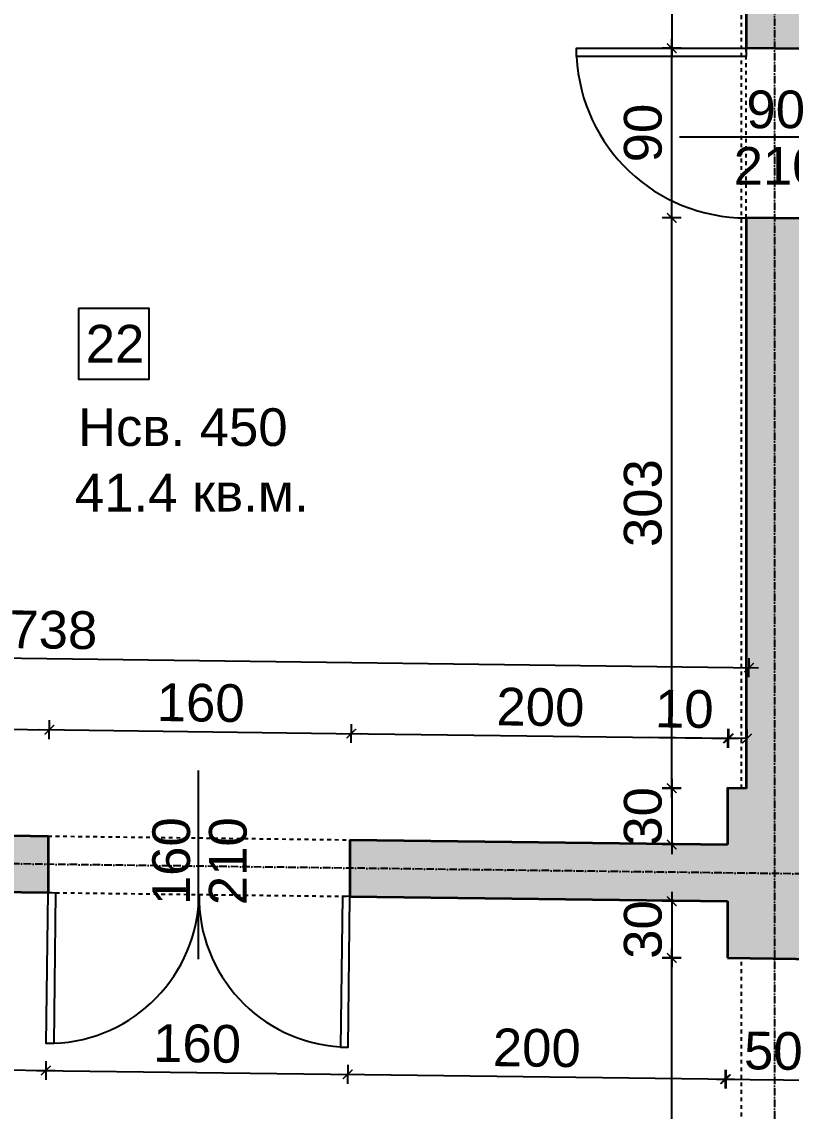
# Model space of a CAD drawing. Header units: inches. Extents: x -72385 to 39588, y -6525 to 66685.
# Drawn here: x -51184 to -50776, y 23364 to 23942 of the extents above; entities that cross this region are included whole.
import ezdxf

# ---------------------------------------------------------------- set-up
doc = ezdxf.new("R2010")
doc.units = ezdxf.units.IN
doc.header["$MEASUREMENT"] = 0
doc.linetypes.add('DashDot', pattern=[0.6, 0.4, -0.1, 0, -0.1])
doc.linetypes.add('Hidden', pattern=[0.4, 0.2, -0.2])
for name, color, linetype, lineweight in [('Врати', 251, 'Continuous', 25), ('Надписи Hсв', 252, 'Continuous', 25), ('Надписи врати', 252, 'Continuous', 25), ('Надписи коти вътрешни', 252, 'Continuous', 25), ('Надписи номера на пом.', 252, 'Continuous', 25), ('Надписи площ', 252, 'Continuous', 25), ('Оси', 252, 'DashDot', 25), ('Пунктир', 253, 'Hidden', 25), ('Разрезни линии', 7, 'Continuous', 35), ('Щрих стени', 254, 'Continuous', 25)]:
    doc.layers.add(name, color=color, linetype=linetype, lineweight=lineweight)
doc.styles.add('Arial Regular', font='arial.ttf')
doc.styles.get("Standard").update_dxf_attribs({"font": 'arial.ttf'})
doc.dimstyles.new('Annotative', dxfattribs={"dimscale": 0, "dimtxt": 20, "dimasz": 5, "dimexe": 5, "dimexo": 5, "dimgap": 5, "dimtad": 1, "dimdec": 0, "dimzin": 0, "dimdsep": 46, "dimtxsty": 'Standard', "dimblk": 'ARCHTICK', "dimcen": 5, "dimdle": 5, "dimadec": 0, "dimazin": 0, "dimtfac": 1, "dimtdec": 0, "dimtofl": 0, "dimtmove": 0, "dimatfit": 3, "dimldrblk": 'ARCHTICK', "dimfxl": 5, "dimfxlon": 1, "dimtolj": 1, "dimtzin": 0, "dimarcsym": 1})

# ---------------------------------------------------------------- blocks, each defined once
blk = doc.blocks.new('_ArchTick')
at = {"color": 0, "linetype": 'ByBlock', "const_width": 0.15}
blk.add_lwpolyline([(-0.5, -0.5), (0.5, 0.5)], dxfattribs=at)
blk = doc.blocks.new('*D2683')
at = {"layer": 'Defpoints', "color": 0, "ltscale": 50, "transparency": 16777216}
for p in [(-51359.84, 23482.75), (-51169.84, 23480.33), (-51171.04, 23385.97)]:
    blk.add_point(p, dxfattribs=at)
at = {"layer": 'Надписи коти вътрешни', "color": 0, "lineweight": -2, "ltscale": 50, "transparency": 16777216}
for p, q in [((-51366.04, 23388.46), (-51166.04, 23385.91)), ((-51360.97, 23393.39), (-51361.1, 23383.39)), ((-51170.97, 23390.97), (-51171.1, 23380.97))]:
    blk.add_line(p, q, dxfattribs=at)
at = {"layer": 'Надписи коти вътрешни', "color": 0, "lineweight": -2, "ltscale": 50, "transparency": 16777216, "xscale": 5, "yscale": 5, "zscale": 5}
for p, rotation in [((-51361.04, 23388.39), 179.2706286525474), ((-51171.04, 23385.97), 359.2706286525474)]:
    blk.add_blockref('_ArchTick', p, dxfattribs=dict(at, rotation=rotation))
at = {"layer": 'Надписи коти вътрешни', "color": 0, "ltscale": 50, "transparency": 16777216, "insert": (-51265.84, 23402.39), "char_height": 20, "attachment_point": 5, "rotation": 359.27063}
blk.add_mtext('\\A1;190', dxfattribs=at)
blk = doc.blocks.new('*D2685')
at = {"layer": 'Defpoints', "color": 0, "ltscale": 50, "transparency": 16777216}
for p in [(-51169.84, 23480.33), (-51009.84, 23478.29), (-51011.04, 23383.94)]:
    blk.add_point(p, dxfattribs=at)
at = {"layer": 'Надписи коти вътрешни', "color": 0, "lineweight": -2, "ltscale": 50, "transparency": 16777216}
for p, q in [((-51170.97, 23390.97), (-51171.1, 23380.97)), ((-51010.97, 23388.94), (-51011.1, 23378.94)), ((-51176.04, 23386.04), (-51006.04, 23383.87))]:
    blk.add_line(p, q, dxfattribs=at)
at = {"layer": 'Надписи коти вътрешни', "color": 0, "lineweight": -2, "ltscale": 50, "transparency": 16777216, "xscale": 5, "yscale": 5, "zscale": 5}
for p, rotation in [((-51171.04, 23385.97), 179.2706286525475), ((-51011.04, 23383.94), 359.2706286525475)]:
    blk.add_blockref('_ArchTick', p, dxfattribs=dict(at, rotation=rotation))
at = {"layer": 'Надписи коти вътрешни', "color": 0, "ltscale": 50, "transparency": 16777216, "insert": (-51090.84, 23400.17), "char_height": 20, "attachment_point": 5, "rotation": 359.27063}
blk.add_mtext('\\A1;160', dxfattribs=at)
blk = doc.blocks.new('*D2686')
at = {"layer": 'Defpoints', "color": 0, "ltscale": 50, "transparency": 16777216}
for p in [(-51009.84, 23478.29), (-50809.84, 23475.75), (-50811.04, 23381.39)]:
    blk.add_point(p, dxfattribs=at)
at = {"layer": 'Надписи коти вътрешни', "color": 0, "lineweight": -2, "ltscale": 50, "transparency": 16777216}
for p, q in [((-51010.97, 23388.94), (-51011.1, 23378.94)), ((-51016.04, 23384), (-50806.04, 23381.33)), ((-50810.97, 23386.39), (-50811.1, 23376.39))]:
    blk.add_line(p, q, dxfattribs=at)
at = {"layer": 'Надписи коти вътрешни', "color": 0, "lineweight": -2, "ltscale": 50, "transparency": 16777216, "xscale": 5, "yscale": 5, "zscale": 5}
for p, rotation in [((-51011.04, 23383.94), 179.2706286525462), ((-50811.04, 23381.39), 359.2706286525462)]:
    blk.add_blockref('_ArchTick', p, dxfattribs=dict(at, rotation=rotation))
at = {"layer": 'Надписи коти вътрешни', "color": 0, "ltscale": 50, "transparency": 16777216, "insert": (-50910.84, 23397.87), "char_height": 20, "attachment_point": 5, "rotation": 359.27063}
blk.add_mtext('\\A1;200', dxfattribs=at)
blk = doc.blocks.new('*D2687')
at = {"layer": 'Defpoints', "color": 0, "ltscale": 50, "transparency": 16777216}
for p in [(-50809.84, 23445.7), (-50759.84, 23445.06), (-50760.66, 23380.75)]:
    blk.add_point(p, dxfattribs=at)
at = {"layer": 'Надписи коти вътрешни', "color": 0, "lineweight": -2, "ltscale": 50, "transparency": 16777216}
for p, q in [((-50810.59, 23386.39), (-50810.72, 23376.39)), ((-50760.59, 23385.75), (-50760.72, 23375.75)), ((-50815.66, 23381.45), (-50755.66, 23380.69))]:
    blk.add_line(p, q, dxfattribs=at)
at = {"layer": 'Надписи коти вътрешни', "color": 0, "lineweight": -2, "ltscale": 50, "transparency": 16777216, "xscale": 5, "yscale": 5, "zscale": 5}
for p, rotation in [((-50810.66, 23381.39), 179.2706286525463), ((-50760.66, 23380.75), 359.2706286525462)]:
    blk.add_blockref('_ArchTick', p, dxfattribs=dict(at, rotation=rotation))
at = {"layer": 'Надписи коти вътрешни', "color": 0, "ltscale": 50, "transparency": 16777216, "insert": (-50785.46, 23396.28), "char_height": 20, "attachment_point": 5, "rotation": 359.27063}
blk.add_mtext('\\A1;50', dxfattribs=at)
blk = doc.blocks.new('*D2692')
at = {"layer": 'Defpoints', "color": 0, "ltscale": 50, "transparency": 16777216}
for p in [(-50839.32, 23445.6), (-50802.34, 23445.6), (-50802.34, 23205.63)]:
    blk.add_point(p, dxfattribs=at)
at = {"layer": 'Надписи коти вътрешни', "color": 0, "lineweight": -2, "ltscale": 50, "transparency": 16777216}
for p, q in [((-50839.32, 23200.63), (-50839.32, 23450.6)), ((-50834.32, 23445.6), (-50844.32, 23445.6)), ((-50834.32, 23205.63), (-50844.32, 23205.63))]:
    blk.add_line(p, q, dxfattribs=at)
at = {"layer": 'Надписи коти вътрешни', "color": 0, "lineweight": -2, "ltscale": 50, "transparency": 16777216, "xscale": 5, "yscale": 5, "zscale": 5}
for p, rotation in [((-50839.32, 23445.6), 90), ((-50839.32, 23205.63), 270)]:
    blk.add_blockref('_ArchTick', p, dxfattribs=dict(at, rotation=rotation))
at = {"layer": 'Надписи коти вътрешни', "color": 0, "ltscale": 50, "transparency": 16777216, "insert": (-50854.53, 23325.61), "char_height": 20, "attachment_point": 5, "rotation": 90}
blk.add_mtext('\\A1;240', dxfattribs=at)
blk = doc.blocks.new('*D2693')
at = {"layer": 'Defpoints', "color": 0, "ltscale": 50, "transparency": 16777216}
for p in [(-50809.84, 23475.75), (-50839.32, 23445.7), (-50809.84, 23445.7)]:
    blk.add_point(p, dxfattribs=at)
at = {"layer": 'Надписи коти вътрешни', "color": 0, "lineweight": -2, "ltscale": 50, "transparency": 16777216}
for p, q in [((-50839.32, 23480.75), (-50839.32, 23440.7)), ((-50834.32, 23475.75), (-50844.32, 23475.75)), ((-50834.32, 23445.7), (-50844.32, 23445.7))]:
    blk.add_line(p, q, dxfattribs=at)
at = {"layer": 'Надписи коти вътрешни', "color": 0, "lineweight": -2, "ltscale": 50, "transparency": 16777216, "xscale": 5, "yscale": 5, "zscale": 5}
for p, rotation in [((-50839.32, 23475.75), 90), ((-50839.32, 23445.7), 270)]:
    blk.add_blockref('_ArchTick', p, dxfattribs=dict(at, rotation=rotation))
at = {"layer": 'Надписи коти вътрешни', "color": 0, "ltscale": 50, "transparency": 16777216, "insert": (-50854.54, 23460.72), "char_height": 20, "attachment_point": 5, "rotation": 90}
blk.add_mtext('\\A1;30', dxfattribs=at)
blk = doc.blocks.new('*D2701')
at = {"layer": 'Defpoints', "color": 0, "ltscale": 50, "transparency": 16777216}
for p in [(-51169.12, 23566.7), (-51329.81, 23512.37), (-51169.84, 23510.33)]:
    blk.add_point(p, dxfattribs=at)
at = {"layer": 'Надписи коти вътрешни', "color": 0, "lineweight": -2, "ltscale": 50, "transparency": 16777216}
for p, q in [((-51329.15, 23563.74), (-51329.03, 23573.74)), ((-51334.09, 23568.8), (-51164.12, 23566.64)), ((-51169.18, 23561.7), (-51169.06, 23571.7))]:
    blk.add_line(p, q, dxfattribs=at)
at = {"layer": 'Надписи коти вътрешни', "color": 0, "lineweight": -2, "ltscale": 50, "transparency": 16777216, "xscale": 5, "yscale": 5, "zscale": 5}
for p, rotation in [((-51329.09, 23568.74), 179.270628652547), ((-51169.12, 23566.7), 359.2706286525469)]:
    blk.add_blockref('_ArchTick', p, dxfattribs=dict(at, rotation=rotation))
at = {"layer": 'Надписи коти вътрешни', "color": 0, "ltscale": 50, "transparency": 16777216, "insert": (-51248.91, 23582.93), "char_height": 20, "attachment_point": 5, "rotation": 359.27063}
blk.add_mtext('\\A1;160', dxfattribs=at)
blk = doc.blocks.new('*D2702')
at = {"layer": 'Defpoints', "color": 0, "ltscale": 50, "transparency": 16777216}
for p in [(-51009.12, 23564.66), (-51169.84, 23510.33), (-51009.84, 23508.3)]:
    blk.add_point(p, dxfattribs=at)
at = {"layer": 'Надписи коти вътрешни', "color": 0, "lineweight": -2, "ltscale": 50, "transparency": 16777216}
for p, q in [((-51169.18, 23561.7), (-51169.06, 23571.7)), ((-51009.18, 23559.66), (-51009.06, 23569.66)), ((-51174.12, 23566.76), (-51004.12, 23564.6))]:
    blk.add_line(p, q, dxfattribs=at)
at = {"layer": 'Надписи коти вътрешни', "color": 0, "lineweight": -2, "ltscale": 50, "transparency": 16777216, "xscale": 5, "yscale": 5, "zscale": 5}
for p, rotation in [((-51169.12, 23566.7), 179.2706286525475), ((-51009.12, 23564.66), 359.2706286525475)]:
    blk.add_blockref('_ArchTick', p, dxfattribs=dict(at, rotation=rotation))
at = {"layer": 'Надписи коти вътрешни', "color": 0, "ltscale": 50, "transparency": 16777216, "insert": (-51088.93, 23580.89), "char_height": 20, "attachment_point": 5, "rotation": 359.27063}
blk.add_mtext('\\A1;160', dxfattribs=at)
blk = doc.blocks.new('*D2703')
at = {"layer": 'Defpoints', "color": 0, "ltscale": 50, "transparency": 16777216}
for p in [(-50809.12, 23562.12), (-51009.84, 23508.3), (-50809.84, 23505.75)]:
    blk.add_point(p, dxfattribs=at)
at = {"layer": 'Надписи коти вътрешни', "color": 0, "lineweight": -2, "ltscale": 50, "transparency": 16777216}
for p, q in [((-51009.18, 23559.66), (-51009.06, 23569.66)), ((-51014.12, 23564.73), (-50804.12, 23562.05)), ((-50809.18, 23557.12), (-50809.06, 23567.12))]:
    blk.add_line(p, q, dxfattribs=at)
at = {"layer": 'Надписи коти вътрешни', "color": 0, "lineweight": -2, "ltscale": 50, "transparency": 16777216, "xscale": 5, "yscale": 5, "zscale": 5}
for p, rotation in [((-51009.12, 23564.66), 179.2706286525473), ((-50809.12, 23562.12), 359.2706286525473)]:
    blk.add_blockref('_ArchTick', p, dxfattribs=dict(at, rotation=rotation))
at = {"layer": 'Надписи коти вътрешни', "color": 0, "ltscale": 50, "transparency": 16777216, "insert": (-50908.93, 23578.6), "char_height": 20, "attachment_point": 5, "rotation": 359.27063}
blk.add_mtext('\\A1;200', dxfattribs=at)
blk = doc.blocks.new('*D2704')
at = {"layer": 'Defpoints', "color": 0, "ltscale": 50, "transparency": 16777216}
for p in [(-50809.84, 23535.7), (-50839.32, 23505.75), (-50809.84, 23505.75)]:
    blk.add_point(p, dxfattribs=at)
at = {"layer": 'Надписи коти вътрешни', "color": 0, "lineweight": -2, "ltscale": 50, "transparency": 16777216}
for p, q in [((-50839.32, 23540.7), (-50839.32, 23500.75)), ((-50834.32, 23535.7), (-50844.32, 23535.7)), ((-50834.32, 23505.75), (-50844.32, 23505.75))]:
    blk.add_line(p, q, dxfattribs=at)
at = {"layer": 'Надписи коти вътрешни', "color": 0, "lineweight": -2, "ltscale": 50, "transparency": 16777216, "xscale": 5, "yscale": 5, "zscale": 5}
for p, rotation in [((-50839.32, 23535.7), 90), ((-50839.32, 23505.75), 270)]:
    blk.add_blockref('_ArchTick', p, dxfattribs=dict(at, rotation=rotation))
at = {"layer": 'Надписи коти вътрешни', "color": 0, "ltscale": 50, "transparency": 16777216, "insert": (-50854.54, 23520.73), "char_height": 20, "attachment_point": 5, "rotation": 90}
blk.add_mtext('\\A1;30', dxfattribs=at)
blk = doc.blocks.new('*D2705')
at = {"layer": 'Defpoints', "color": 0, "ltscale": 50, "transparency": 16777216}
for p in [(-50839.32, 23838.15), (-50799.84, 23838.15), (-50802.34, 23535.61)]:
    blk.add_point(p, dxfattribs=at)
at = {"layer": 'Надписи коти вътрешни', "color": 0, "lineweight": -2, "ltscale": 50, "transparency": 16777216}
for p, q in [((-50839.32, 23530.61), (-50839.32, 23843.15)), ((-50834.32, 23838.15), (-50844.32, 23838.15)), ((-50834.32, 23535.61), (-50844.32, 23535.61))]:
    blk.add_line(p, q, dxfattribs=at)
at = {"layer": 'Надписи коти вътрешни', "color": 0, "lineweight": -2, "ltscale": 50, "transparency": 16777216, "xscale": 5, "yscale": 5, "zscale": 5}
for p, rotation in [((-50839.32, 23838.15), 90), ((-50839.32, 23535.61), 270)]:
    blk.add_blockref('_ArchTick', p, dxfattribs=dict(at, rotation=rotation))
at = {"layer": 'Надписи коти вътрешни', "color": 0, "ltscale": 50, "transparency": 16777216, "insert": (-50854.54, 23686.88), "char_height": 20, "attachment_point": 5, "rotation": 90}
blk.add_mtext('\\A1;303', dxfattribs=at)
blk = doc.blocks.new('*D2706')
at = {"layer": 'Defpoints', "color": 0, "ltscale": 50, "transparency": 16777216}
for p in [(-50839.32, 23928.16), (-50799.84, 23928.16), (-50799.84, 23838.15)]:
    blk.add_point(p, dxfattribs=at)
at = {"layer": 'Надписи коти вътрешни', "color": 0, "lineweight": -2, "ltscale": 50, "transparency": 16777216}
for p, q in [((-50839.32, 23833.15), (-50839.32, 23933.16)), ((-50834.32, 23928.16), (-50844.32, 23928.16)), ((-50834.32, 23838.15), (-50844.32, 23838.15))]:
    blk.add_line(p, q, dxfattribs=at)
at = {"layer": 'Надписи коти вътрешни', "color": 0, "lineweight": -2, "ltscale": 50, "transparency": 16777216, "xscale": 5, "yscale": 5, "zscale": 5}
for p, rotation in [((-50839.32, 23928.16), 90), ((-50839.32, 23838.15), 270)]:
    blk.add_blockref('_ArchTick', p, dxfattribs=dict(at, rotation=rotation))
at = {"layer": 'Надписи коти вътрешни', "color": 0, "ltscale": 50, "transparency": 16777216, "insert": (-50854.53, 23883.15), "char_height": 20, "attachment_point": 5, "rotation": 90}
blk.add_mtext('\\A1;90', dxfattribs=at)
blk = doc.blocks.new('*D2707')
at = {"layer": 'Defpoints', "color": 0, "ltscale": 50, "transparency": 16777216}
for p in [(-50799.84, 24028.16), (-50839.32, 23928.16), (-50799.84, 23928.16)]:
    blk.add_point(p, dxfattribs=at)
at = {"layer": 'Надписи коти вътрешни', "color": 0, "lineweight": -2, "ltscale": 50, "transparency": 16777216}
for p, q in [((-50839.32, 24033.16), (-50839.32, 23923.16)), ((-50834.32, 24028.16), (-50844.32, 24028.16)), ((-50834.32, 23928.16), (-50844.32, 23928.16))]:
    blk.add_line(p, q, dxfattribs=at)
at = {"layer": 'Надписи коти вътрешни', "color": 0, "lineweight": -2, "ltscale": 50, "transparency": 16777216, "xscale": 5, "yscale": 5, "zscale": 5}
for p, rotation in [((-50839.32, 24028.16), 90), ((-50839.32, 23928.16), 270)]:
    blk.add_blockref('_ArchTick', p, dxfattribs=dict(at, rotation=rotation))
at = {"layer": 'Надписи коти вътрешни', "color": 0, "ltscale": 50, "transparency": 16777216, "insert": (-50854.53, 23978.16), "char_height": 20, "attachment_point": 5, "rotation": 90}
blk.add_mtext('\\A1;100', dxfattribs=at)
blk = doc.blocks.new('*D5391')
at = {"layer": 'Defpoints', "color": 0, "ltscale": 50, "transparency": 16777216}
for p in [(-50798.33, 23599.62), (-51537.34, 23515.01), (-50799.54, 23505.52)]:
    blk.add_point(p, dxfattribs=at)
at = {"layer": 'Надписи коти вътрешни', "color": 0, "lineweight": -2, "ltscale": 50, "transparency": 16777216}
for p, q in [((-51536.19, 23604.11), (-51536.06, 23614.11)), ((-51541.13, 23609.17), (-50793.33, 23599.56)), ((-50798.39, 23594.62), (-50798.27, 23604.62))]:
    blk.add_line(p, q, dxfattribs=at)
at = {"layer": 'Надписи коти вътрешни', "color": 0, "lineweight": -2, "ltscale": 50, "transparency": 16777216, "xscale": 5, "yscale": 5, "zscale": 5}
for p, rotation in [((-51536.13, 23609.11), 179.2633194526063), ((-50798.33, 23599.62), 359.2633194526063)]:
    blk.add_blockref('_ArchTick', p, dxfattribs=dict(at, rotation=rotation))
at = {"layer": 'Надписи коти вътрешни', "color": 0, "ltscale": 50, "transparency": 16777216, "insert": (-51167.03, 23619.58), "char_height": 20, "attachment_point": 5, "rotation": 359.26332}
blk.add_mtext('\\A1;738', dxfattribs=at)
blk = doc.blocks.new('*D7335')
at = {"layer": 'Defpoints', "color": 0, "ltscale": 10, "transparency": 16777216}
for p in [(-50799.5, 23561.99), (-50809.84, 23535.7), (-50799.84, 23535.58)]:
    blk.add_point(p, dxfattribs=at)
at = {"layer": 'Надписи коти вътрешни', "color": 0, "lineweight": -2, "ltscale": 10, "transparency": 16777216}
for p, q in [((-50809.5, 23562.12), (-50851.2, 23562.65)), ((-50799.5, 23561.99), (-50814.5, 23562.18)), ((-50809.56, 23557.12), (-50809.44, 23567.12)), ((-50799.56, 23556.99), (-50799.44, 23566.99))]:
    blk.add_line(p, q, dxfattribs=at)
at = {"layer": 'Надписи коти вътрешни', "color": 0, "lineweight": -2, "ltscale": 10, "transparency": 16777216, "xscale": 5, "yscale": 5, "zscale": 5}
for p, rotation in [((-50809.5, 23562.12), 179.2706286525467), ((-50799.5, 23561.99), 359.2706286525467)]:
    blk.add_blockref('_ArchTick', p, dxfattribs=dict(at, rotation=rotation))
at = {"layer": 'Надписи коти вътрешни', "color": 0, "ltscale": 10, "transparency": 16777216, "insert": (-50832.65, 23577.63), "char_height": 20, "attachment_point": 5, "rotation": 359.27063}
blk.add_mtext('\\A1;10', dxfattribs=at)

msp = doc.modelspace()

# ---------------------------------------------------------------- hatches: boundary and pattern name
at = {"layer": 'Щрих стени', "ltscale": 10}
h = msp.add_hatch(color=256, dxfattribs=at)
h.dxf.hatch_style = 1
h.paths.add_polyline_path([(-51702.34, 24104.66), (-51802.34, 24105.93), (-51802.34, 24120.93), (-52317.34, 24127.49), (-52317.34, 24077.49), (-52272.34, 24076.91), (-52272.34, 24091.91), (-51702.34, 24084.66)])
h.paths.add_polyline_path([(-52257.34, 23904.21), (-52272.34, 23904.4), (-52272.34, 24016.91), (-52317.34, 24017.48), (-52317.34, 23319.92), (-52282.34, 23319.48), (-52282.34, 23494.49), (-52262.34, 23494.24), (-52262.34, 23544.24), (-52272.34, 23544.37), (-52272.34, 23874.4), (-52257.34, 23874.21)])
h.paths.add_polyline_path([(-51677.34, 23756.81), (-52152.34, 23762.86), (-52152.34, 23492.84), (-52057.33, 23491.63), (-52056.95, 23521.63), (-52122.34, 23522.46), (-52122.34, 23732.48), (-51887.34, 23729.48), (-51887.34, 23519.47), (-51956.95, 23520.35), (-51957.33, 23490.35), (-51847.34, 23488.95), (-51846.96, 23518.95), (-51857.34, 23519.08), (-51857.34, 23729.1), (-51707.34, 23727.19), (-51707.34, 23517.17), (-51716.96, 23517.3), (-51717.34, 23487.3), (-51409.84, 23483.39), (-51409.84, 23453.33), (-51397.34, 23453.17), (-51397.34, 23428.17), (-51367.34, 23427.79), (-51367.34, 23452.79), (-51359.84, 23452.7), (-51359.84, 23482.75), (-51169.84, 23480.33), (-51169.84, 23510.33), (-51329.81, 23512.37), (-51329.81, 23542.32), (-51409.84, 23543.34), (-51409.84, 23513.39), (-51537.34, 23515.01), (-51537.34, 24082.56), (-51402.34, 24080.84), (-51402.34, 24035.83), (-51367.34, 24035.39), (-51367.34, 24115.4), (-51612.34, 24118.51), (-51612.34, 24083.51), (-51567.34, 24082.94), (-51567.34, 23895.42), (-52157.34, 23902.93), (-52157.34, 23872.93), (-51567.34, 23865.42), (-51567.34, 23515.39), (-51677.34, 23516.79)])
h.paths.add_polyline_path([(-51067.34, 24111.58), (-51102.34, 24112.02), (-51102.34, 24077.02), (-51067.34, 24076.57)])
h.paths.add_polyline_path([(-50767.34, 24107.76), (-50802.34, 24108.2), (-50802.34, 24028.2), (-50799.84, 24028.16), (-50799.84, 23928.16), (-50769.84, 23927.77), (-50769.84, 24027.78), (-50767.34, 24027.75)])
h.paths.add_polyline_path([(-49559.84, 23489.84), (-49559.84, 23519.79), (-49609.84, 23520.43), (-49609.84, 23490.47), (-50159.84, 23497.47), (-50159.84, 23527.43), (-50209.84, 23528.06), (-50209.84, 23498.11), (-50759.84, 23505.11), (-50759.84, 23535.07), (-50769.84, 23535.19), (-50769.84, 23837.77), (-50799.84, 23838.15), (-50799.84, 23535.58), (-50809.84, 23535.7), (-50809.84, 23505.75), (-51009.84, 23508.3), (-51009.84, 23478.29), (-50809.84, 23475.75), (-50809.84, 23445.7), (-50759.84, 23445.06), (-50759.84, 23475.11), (-50209.84, 23468.11), (-50209.84, 23438.06), (-50159.84, 23437.42), (-50159.84, 23467.47), (-49634.84, 23460.79), (-49634.84, 23430.74), (-49609.84, 23430.42), (-49559.84, 23429.78), (-49559.84, 23459.83), (-49009.84, 23452.83), (-49009.84, 23422.78), (-48999.84, 23422.65), (-48999.84, 23397.65), (-48969.84, 23397.27), (-48969.84, 23422.27), (-48959.84, 23422.14), (-48959.84, 23452.2), (-48409.84, 23445.19), (-48409.84, 23415.14), (-48359.84, 23414.51), (-48359.84, 23444.56), (-48134.84, 23441.69), (-48134.84, 23471.69), (-48359.84, 23474.56), (-48359.84, 23504.51), (-48409.84, 23505.15), (-48409.84, 23475.2), (-48959.84, 23482.2), (-48959.84, 23512.15), (-49009.84, 23512.79), (-49009.84, 23482.83)])
h.paths.add_polyline_path([(-52517.34, 23279.72), (-52527.34, 23279.72), (-52527.34, 23259.72), (-52517.34, 23259.72)])
h.paths.add_polyline_path([(-52517.34, 23059.72), (-52527.34, 23059.72), (-52527.34, 23039.72), (-52517.34, 23039.72)])
h.paths.add_polyline_path([(-52267.34, 23054.27), (-52317.34, 23054.9), (-52317.34, 23019.9), (-52282.34, 23019.45), (-52282.34, 23024.45), (-52267.34, 23024.26)])
h.paths.add_polyline_path([(-51517.34, 23044.72), (-52167.34, 23052.99), (-52167.34, 23022.99), (-52007.34, 23020.95), (-52007.34, 22323.4), (-52152.34, 22325.24), (-52152.34, 22290.24), (-51967.34, 22287.88), (-51967.34, 22322.89), (-51977.34, 22323.02), (-51977.34, 22670.54), (-51699.84, 22667.01), (-51699.84, 22319.48), (-51702.34, 22284.51), (-51667.34, 22284.07), (-51667.34, 22319.07), (-51669.84, 22319.1), (-51669.84, 22696.63), (-51977.34, 22700.55), (-51977.34, 23020.57), (-51517.34, 23014.72)])
h.paths.add_polyline_path([(-52282.34, 22754.45), (-52317.34, 22754.9), (-52317.34, 22292.34), (-52252.34, 22291.51), (-52252.34, 22326.52), (-52282.34, 22326.9)])
h.paths.add_polyline_path([(-51367.34, 22852.79), (-51347.34, 22852.54), (-51347.34, 22892.54), (-51367.34, 22892.8), (-51367.34, 23182.82), (-51162.34, 23180.21), (-51162.34, 23210.21), (-51367.34, 23212.82), (-51367.34, 23277.78), (-51397.34, 23278.16), (-51397.34, 23043.19), (-51417.34, 23043.44), (-51417.34, 23013.44), (-51397.34, 23013.19), (-51397.34, 22943.18), (-51409.84, 22943.34), (-51409.84, 22853.33), (-51397.34, 22853.17), (-51397.34, 22360.63), (-51402.34, 22360.7), (-51402.34, 22280.69), (-51367.34, 22280.25)])

# ---------------------------------------------------------------- linework, layer by layer
at = {"layer": 'Врати', "ltscale": 50}
for points in [[(-50799.84, 23928.16), (-50799.84, 23923.66), (-50889.84, 23923.66), (-50889.84, 23928.16)], [(-51169.84, 23480.33), (-51165.84, 23480.28), (-51166.86, 23400.28), (-51170.86, 23400.33)], [(-51009.84, 23478.29), (-51013.84, 23478.34), (-51014.86, 23398.34), (-51010.86, 23398.29)]]:
    msp.add_lwpolyline(points, close=True, dxfattribs=at)
for centre, radius, start, end in [((-50799.84, 23928.16), 90.01, 182.86598, 270), ((-51169.84, 23480.33), 80.01, 272.13661, 359.27063), ((-51009.84, 23478.29), 80.01, 179.27063, 266.40464)]:
    msp.add_arc(centre, radius, start, end, dxfattribs=at)
at = {"layer": 'Надписи врати', "ltscale": 50}
for p, q in [((-50835.19, 23881.19), (-50735.19, 23881.19)), ((-51090.07, 23444.99), (-51090.07, 23544.99))]:
    msp.add_line(p, q, dxfattribs=at)
at = {"layer": 'Надписи номера на пом.', "ltscale": 50}
msp.add_lwpolyline([(-51153.75, 23790.1), (-51153.75, 23752.6), (-51116.25, 23752.6), (-51116.25, 23790.1)], close=True, dxfattribs=at)
at = {"layer": 'Оси', "ltscale": 10}
for p, q in [((-50784.84, 24590.52), (-50784.84, 21790.29)), ((-39839.84, 23351.09), (-52799.84, 23516.08))]:
    msp.add_line(p, q, dxfattribs=at)
at = {"layer": 'Пунктир', "ltscale": 10}
for p, q in [((-50802.34, 23535.61), (-50802.34, 24028.2)), ((-50799.84, 23838.15), (-50799.84, 23928.16)), ((-51169.84, 23510.33), (-51009.84, 23508.3)), ((-51169.84, 23480.33), (-51009.84, 23478.29)), ((-50802.34, 23205.63), (-50802.34, 23445.6))]:
    msp.add_line(p, q, dxfattribs=at)
at = {"layer": 'Разрезни линии', "ltscale": 50}
for p, q in [((-50799.84, 24028.16), (-50799.84, 23928.16)), ((-50769.84, 23927.77), (-50799.84, 23928.16)), ((-50799.84, 23838.15), (-50799.84, 23535.58)), ((-50769.84, 23837.77), (-50799.84, 23838.15)), ((-51329.81, 23512.37), (-51169.84, 23510.33)), ((-51169.84, 23510.33), (-51169.84, 23480.33)), ((-51009.84, 23508.3), (-51009.84, 23478.29)), ((-51009.84, 23508.3), (-50809.84, 23505.75)), ((-51359.84, 23482.75), (-51169.84, 23480.33)), ((-51009.84, 23478.29), (-50809.84, 23475.75)), ((-50809.84, 23475.75), (-50809.84, 23445.7)), ((-50809.84, 23445.7), (-50759.84, 23445.06))]:
    msp.add_line(p, q, dxfattribs=at)
msp.add_lwpolyline([(-50799.84, 23535.58), (-50809.84, 23535.7), (-50809.84, 23505.75)], dxfattribs=at)

# ---------------------------------------------------------------- texts
at = {"layer": 'Надписи Hсв', "ltscale": 100, "insert": (-51154, 23737.19), "char_height": 20, "width": 180.4891, "attachment_point": 1, "style": 'Arial Regular'}
msp.add_mtext('\\pxt8;Hсв. 450', dxfattribs=at)
at = {"layer": 'Надписи врати', "ltscale": 100, "char_height": 20, "width": 180.4891, "attachment_point": 1, "style": 'Arial Regular'}
for s, insert in [('90', (-50799.75, 23905.7)), ('210', (-50806.53, 23875.7))]:
    msp.add_mtext(s, dxfattribs=dict(at, insert=insert))
at = {"layer": 'Надписи врати', "ltscale": 100, "char_height": 20, "width": 180.4891, "attachment_point": 1, "rotation": 90, "style": 'Arial Regular'}
for s, insert in [('160', (-51114.59, 23473.65)), ('210', (-51084.59, 23473.65))]:
    msp.add_mtext(s, dxfattribs=dict(at, insert=insert))
at = {"layer": 'Надписи номера на пом.', "ltscale": 100, "insert": (-51224.61, 23781.41), "char_height": 20, "width": 180.4891, "attachment_point": 1, "style": 'Arial Regular'}
msp.add_mtext('\\pxqc;22', dxfattribs=at)
at = {"layer": 'Надписи площ', "ltscale": 100, "insert": (-51155.63, 23702.43), "char_height": 20, "width": 180.4891, "attachment_point": 1, "style": 'Arial Regular'}
msp.add_mtext('41.4 кв.м.', dxfattribs=at)

# ---------------------------------------------------------------- dimensions: what is measured, and where the dimension line sits
at = {"layer": 'Надписи коти вътрешни', "ltscale": 50}
for base, p1, p2, picture, middle in [((-50839.32, 23928.16), (-50799.84, 24028.16), (-50799.84, 23928.16), '*D2707', (-50854.53, 23978.16)), ((-50839.32, 23928.16), (-50799.84, 23838.15), (-50799.84, 23928.16), '*D2706', (-50854.53, 23883.15)), ((-50839.32, 23838.15), (-50802.34, 23535.61), (-50799.84, 23838.15), '*D2705', (-50854.54, 23686.88)), ((-50839.32, 23445.6), (-50802.34, 23205.63), (-50802.34, 23445.6), '*D2692', (-50854.53, 23325.61))]:
    dim = msp.add_linear_dim(base=base, p1=p1, p2=p2, angle=90, dimstyle='Annotative', override={"dimscale": 0, "dimtix": 0, "dimtofl": 0, "dimtmove": 0, "dimatfit": 3}, dxfattribs=at)
    dim.commit()
    dim.dimension.update_dxf_attribs({"geometry": picture, "text_midpoint": middle})
for p1, p2, distance, picture, middle in [((-51537.34, 23515.01), (-50799.54, 23505.52), 94.1, '*D5391', (-51167.03, 23619.58)), ((-51329.81, 23512.37), (-51169.84, 23510.33), 56.37, '*D2701', (-51248.91, 23582.93)), ((-51169.84, 23510.33), (-51009.84, 23508.3), 56.37, '*D2702', (-51088.93, 23580.89)), ((-51009.84, 23508.3), (-50809.84, 23505.75), 56.37, '*D2703', (-50908.93, 23578.6)), ((-51359.84, 23482.75), (-51169.84, 23480.33), -94.36, '*D2683', (-51265.84, 23402.39)), ((-51169.84, 23480.33), (-51009.84, 23478.29), -94.36, '*D2685', (-51090.84, 23400.17)), ((-51009.84, 23478.29), (-50809.84, 23475.75), -94.36, '*D2686', (-50910.84, 23397.87)), ((-50809.84, 23445.7), (-50759.84, 23445.06), -64.32, '*D2687', (-50785.46, 23396.28))]:
    dim = msp.add_aligned_dim(p1=p1, p2=p2, distance=distance, dimstyle='Annotative', override={"dimscale": 0, "dimtix": 0, "dimtofl": 0, "dimtmove": 0, "dimatfit": 3}, dxfattribs=at)
    dim.commit()
    dim.dimension.update_dxf_attribs({"geometry": picture, "text_midpoint": middle})
at = {"layer": 'Надписи коти вътрешни', "ltscale": 10}
dim = msp.add_linear_dim(base=(-50799.5, 23561.99), p1=(-50809.84, 23535.7), p2=(-50799.84, 23535.58), angle=359.27063, dimstyle='Annotative', override={"dimscale": 0, "dimtix": 0, "dimtofl": 0, "dimtmove": 0, "dimatfit": 3}, dxfattribs=at)
dim.commit()
dim.dimension.update_dxf_attribs({"geometry": '*D7335', "text_midpoint": (-50832.85, 23562.42), "dimtype": 129})
at = {"layer": 'Надписи коти вътрешни', "ltscale": 50}
for base, p1, p2, picture, middle in [((-50839.32, 23505.75), (-50809.84, 23535.7), (-50809.84, 23505.75), '*D2704', (-50839.32, 23520.73)), ((-50839.32, 23445.7), (-50809.84, 23475.75), (-50809.84, 23445.7), '*D2693', (-50839.32, 23460.72))]:
    dim = msp.add_linear_dim(base=base, p1=p1, p2=p2, angle=90, dimstyle='Annotative', override={"dimscale": 0, "dimtix": 0, "dimtofl": 0, "dimtmove": 0, "dimatfit": 3}, dxfattribs=at)
    dim.commit()
    dim.dimension.update_dxf_attribs({"geometry": picture, "text_midpoint": middle, "dimtype": 128})

doc.saveas('drawing.dxf')
